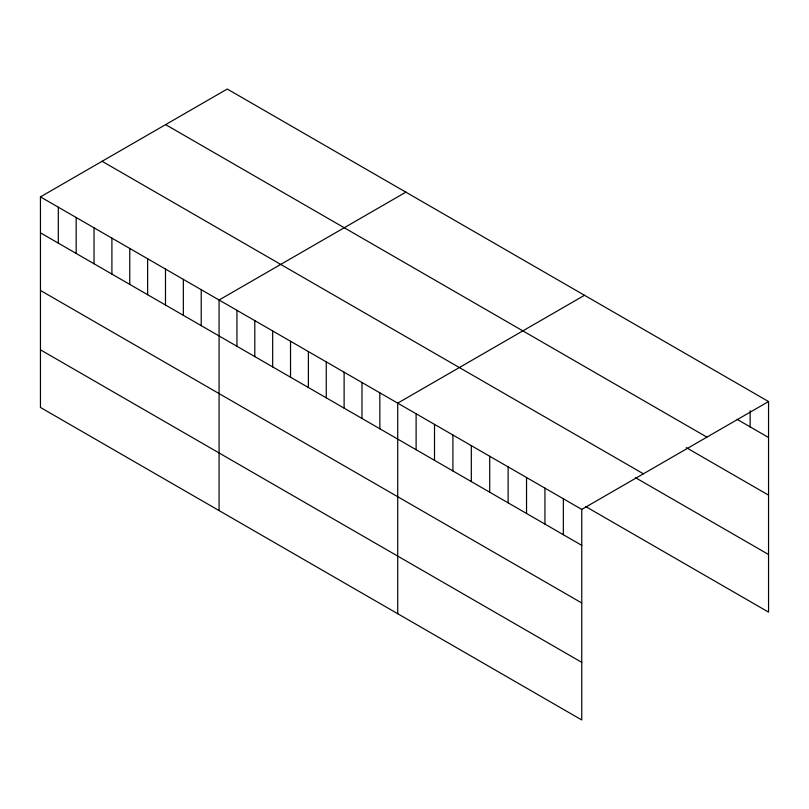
<?xml version="1.0" encoding="UTF-8"?>
<svg xmlns="http://www.w3.org/2000/svg" width="809" height="809" viewBox="0 0 809 809"><rect width="100%" height="100%" fill="white"/><g stroke="black" fill="none" stroke-linecap="round" stroke-linejoin="round"><path stroke-width="1.21" d="M40.45 196.88L581.752 509.397L581.752 719.97L40.45 407.453L40.45 196.88L227.248 89.03L768.55 401.547L768.55 612.12L585.595 506.495M405.875 192.158L219.077 300.008L219.077 510.58M584.502 295.295L397.715 403.135L397.715 613.718M581.752 509.397L768.55 401.547M737.151 419.375L768.55 437.507M165.602 124.616L706.904 437.133M686.275 447.63L768.55 495.128M102.096 161.284L643.398 473.801M635.389 477.623L768.55 554.499M40.45 232.83L581.752 545.347M40.45 290.451L581.752 602.978M40.45 349.832L581.752 662.349M750.145 410.76L750.145 426.879M563.347 498.769L563.347 534.719M544.942 488.14L544.942 524.101M526.538 477.522L526.538 513.472M508.133 466.894L508.133 502.844M489.728 456.266L489.728 492.226M471.323 445.638L471.323 481.598M452.919 435.02L452.919 470.969M434.514 424.391L434.514 460.341M416.109 413.763L416.109 449.723M379.846 392.83L379.846 428.78M361.987 382.515L361.987 418.465M344.118 372.201L344.118 408.151M326.26 361.886L326.26 397.836M308.391 351.571L308.391 387.531M290.532 341.256L290.532 377.216M272.673 330.952L272.673 366.902M254.805 320.637L254.805 356.587M236.946 310.322L236.946 346.272M201.219 289.693L201.219 325.653M183.35 279.378L183.35 315.338M165.491 269.063L165.491 305.023M147.632 258.759L147.632 294.709M129.764 248.444L129.764 284.394M111.905 238.129L111.905 274.079M94.036 227.814L94.036 263.774M76.177 217.5L76.177 253.46M58.309 207.185L58.309 243.145"/></g></svg>
